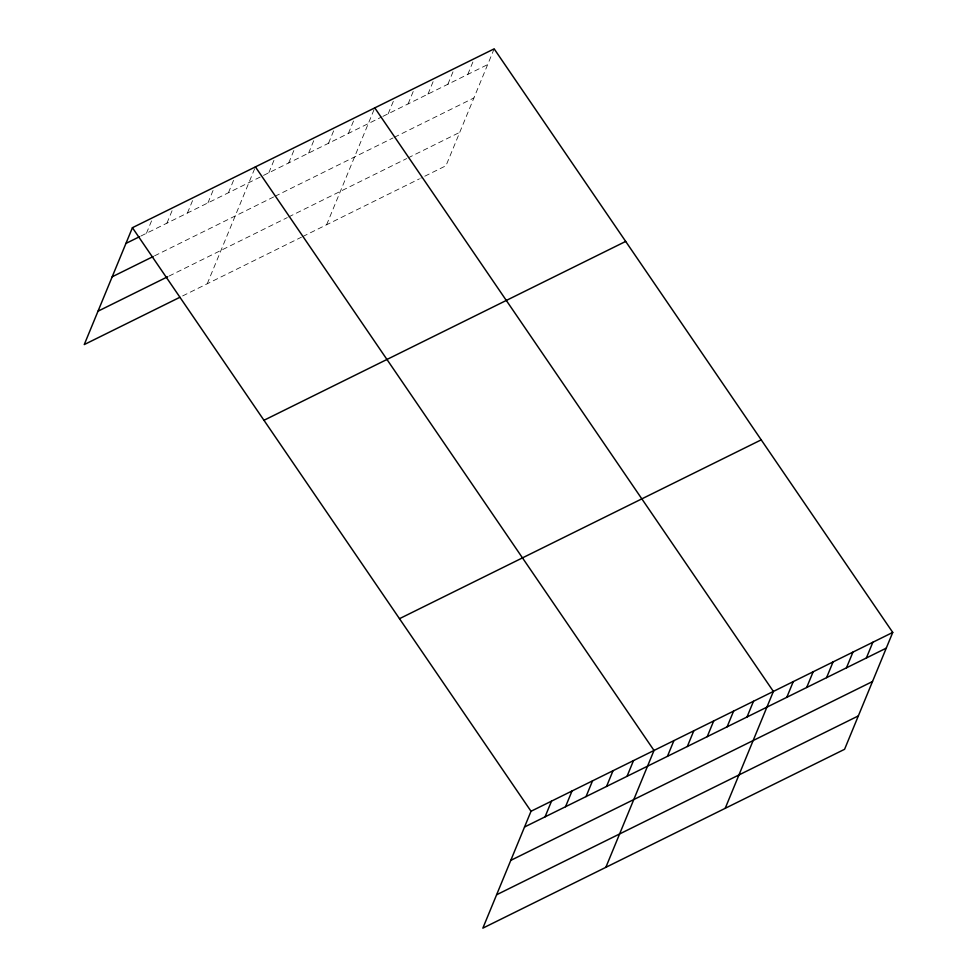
<?xml version="1.0" encoding="UTF-8"?>
<svg xmlns="http://www.w3.org/2000/svg" width="977" height="977" viewBox="0 0 977 977"><rect width="100%" height="100%" fill="white"/><g stroke="black" fill="none" stroke-linecap="round" stroke-linejoin="round"><path stroke-width="0.73" stroke-dasharray="4.88 3.66" d="M146.44 233.283L152.925 217.566M166.945 223.147L172.88 208.736M187.437 213.01L193.922 197.293M207.93 202.886L213.878 188.463M228.435 192.75L234.92 177.02M207.234 283.77L255.412 166.884M268.822 172.77L275.306 157.053M288.716 162.939L295.201 147.222M308.61 153.108L315.095 137.378M328.516 143.265L334.989 127.547M348.41 133.434L354.883 117.704M326.611 224.747L374.777 107.873M388.199 113.759L394.134 99.349M408.093 103.916L414.028 89.505M427.987 94.085L433.922 79.674M447.881 84.242L453.817 69.831M467.775 74.411L474.26 58.681M494.154 48.85L445.976 165.736L420.769 178.193M140.981 235.994L262.19 176.055M263.521 175.396L381.567 117.032M382.886 116.385L487.67 64.58M154.549 255.852L273.633 196.975M274.964 196.316L393.01 137.952M394.329 137.305L473.906 97.956M169.07 276.064L287.311 217.602M288.642 216.943L406.676 158.579M408.007 157.92L459.74 132.347M182.638 295.933L301.404 237.203M302.736 236.556L419.451 178.84"/><path stroke-width="1.47" d="M892.746 632.424L531.024 811.264L482.846 928.15L844.58 749.298L892.746 632.424L494.154 48.85L132.42 227.702L84.254 344.576L179.902 297.277M545.044 816.857L551.516 801.14M565.536 806.721L572.021 791.004M586.041 796.585L592.514 780.867M606.534 786.461L613.019 770.731M627.026 776.324L633.511 760.594M605.838 867.344L654.016 750.458L255.412 166.884M667.425 756.345L673.91 740.627M687.319 746.513L693.804 730.784M707.214 736.67L713.698 720.953M727.108 726.839L733.593 711.122M747.002 717.008L753.487 701.278M725.203 808.321L773.381 691.447L374.777 107.873M786.79 697.334L793.275 681.604M806.684 687.49L813.169 671.773M826.579 677.659L833.063 661.93M846.473 667.816L852.958 652.099M866.379 657.985L872.852 642.255M125.948 243.42L139.613 236.666M112.184 276.796L153.181 256.536M98.005 311.199L167.702 276.735M263.961 420.281L625.683 241.429M399.483 618.685L761.217 439.845M524.539 826.994L886.273 648.142M510.788 860.371L872.51 681.531M496.609 894.773L858.331 715.921M132.42 227.702L531.024 811.264"/></g></svg>
